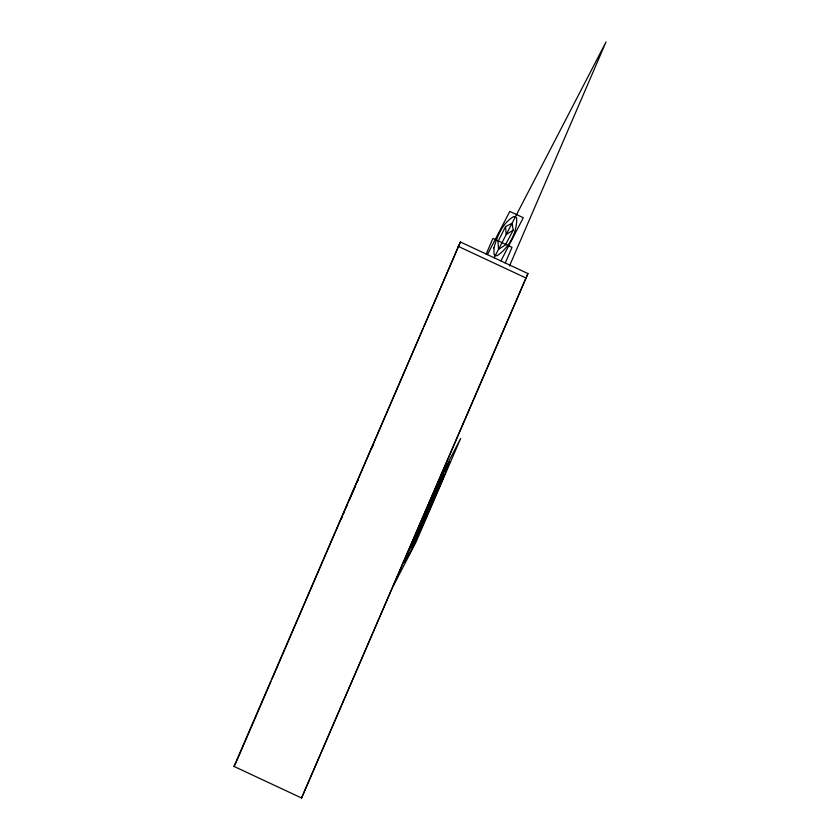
<?xml version="1.0" encoding="UTF-8"?>
<svg xmlns="http://www.w3.org/2000/svg" width="840" height="840" viewBox="0 0 840 840"><rect width="100%" height="100%" fill="white"/><g stroke="black" fill="none" stroke-linecap="round" stroke-linejoin="round"><path stroke-width="1.26" d="M420.221 525.231L411.191 547.418L418.362 533.799L443.846 474.653L435.603 490.77L420.221 525.231L427.928 510.363L443.846 474.653M418.362 533.799L427.928 510.363M341.166 519.519L342.132 517.178M343.581 513.67L344.547 511.34M346.006 507.906L347.477 504.462M233.993 766.427L460.383 241.983L527.94 273.567L301.56 798L233.993 766.427L236.229 762.101M236.754 760.904L270.994 681.44M272.034 679.035L423.024 328.671M424.064 326.267L460.383 241.983M486.181 254.069L492.923 238.413L512.012 247.338L505.271 262.983M509.502 265.944L606.008 42L494.161 257.775M301.56 798L527.94 273.567M349.43 499.884L354.995 487.106M356.947 482.695L358.418 479.388M505.554 226.579L498.015 241.532L498.509 249.386L505.376 244.965L513.24 230.171L512.043 223.272L505.554 226.579L506.216 234.518L513.24 230.171M371.312 448.896L373.663 444.35M487.4 254.615L509.796 211.417L523.309 217.728L500.913 260.935M438.281 481.614L460.677 438.406L415.853 542.43L393.456 585.638M458.136 246.309L525.704 277.882M493.931 247.916L494.046 254.216L495.285 255.612L497.196 255.685C509.009 247.853 517.303 232.344 516.663 218.127L515.434 216.731L513.513 216.657C502.604 223.083 497.112 236.135 493.931 247.916M405.678 558.863L404.555 562.275L410.193 552.206L425.702 518.585L442.019 481.12L449.579 461.759L443.94 471.839L428.421 505.449L405.678 558.863"/></g></svg>
